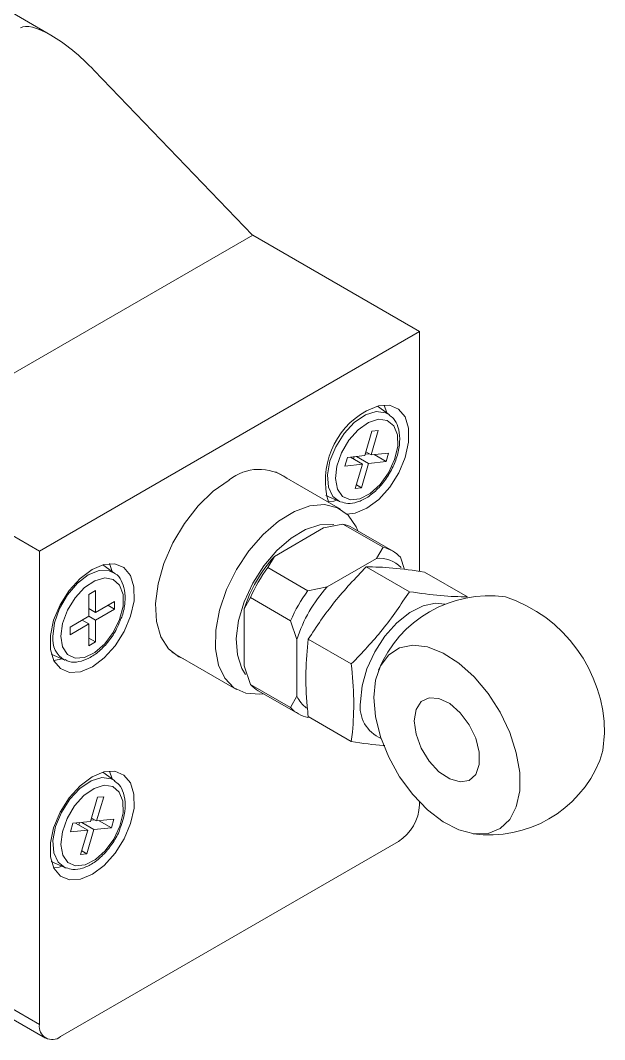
# Paper-space layout '시트2-ENG' of a CAD drawing. Header units: millimetres. Extents: x 5 to 415, y 5 to 292.
# Drawn here: x 339.24 to 349.02, y 227.54 to 244.59 of the extents above; entities that cross this region are included whole.
import ezdxf

# ---------------------------------------------------------------- set-up
doc = ezdxf.new("R2010")
doc.units = ezdxf.units.MM

psp = doc.layouts.new('시트2-ENG')

# ---------------------------------------------------------------- linework, layer by layer
at = {"color": 7, "linetype": 'Continuous', "lineweight": 18}
for p, q in [((339.752, 244.342), (312.764, 259.922)), ((340.48, 243.752), (343.131, 240.997)), ((343.132, 240.998), (336.768, 237.324)), ((345.925, 239.385), (343.132, 240.998)), ((345.925, 239.385), (339.561, 235.711)), ((345.925, 235.37), (345.925, 239.385)), ((345.421, 237.99), (345.221, 238.135)), ((345.378, 238.021), (345.332, 238.154)), ((345.129, 237.714), (345.01, 237.308)), ((345.114, 237.319), (345.232, 237.725)), ((345.232, 237.725), (345.129, 237.714)), ((345.028, 237.369), (345.114, 237.319)), ((345.406, 237.351), (345.114, 237.319)), ((345.364, 237.208), (345.406, 237.351)), ((339.561, 235.711), (336.768, 237.324)), ((344.718, 237.276), (344.676, 237.132)), ((345.01, 237.308), (344.718, 237.276)), ((344.767, 237.281), (344.969, 237.165)), ((344.817, 237.252), (344.828, 237.288)), ((344.87, 237.292), (345.072, 237.176)), ((345.018, 237.333), (345.078, 237.339)), ((345.072, 237.176), (345.364, 237.208)), ((345.163, 237.325), (345.364, 237.208)), ((344.603, 236.409), (343.519, 237.034)), ((344.676, 237.132), (344.969, 237.165)), ((344.969, 237.165), (344.85, 236.758)), ((344.953, 236.77), (345.072, 237.176)), ((344.85, 236.758), (344.953, 236.77)), ((344.868, 236.819), (344.953, 236.77)), ((344.357, 236.639), (344.584, 236.539)), ((344.643, 236.162), (344.32, 236.098)), ((344.643, 236.162), (345.314, 235.774)), ((344.32, 236.098), (343.495, 235.622)), ((345.473, 235.714), (344.801, 236.101)), ((339.561, 235.711), (339.561, 227.791)), ((345.204, 235.588), (345.314, 235.774)), ((340.825, 235.336), (340.625, 235.482)), ((340.782, 235.368), (340.736, 235.501)), ((343.495, 235.622), (343.385, 235.436)), ((345.204, 235.588), (344.379, 235.112)), ((345.605, 235.606), (345.674, 235.402)), ((343.385, 235.436), (344.057, 235.048)), ((345.755, 235.031), (345.034, 235.447)), ((346.727, 234.944), (346.007, 235.36)), ((340.501, 235.049), (340.389, 234.985)), ((340.389, 234.985), (340.389, 234.621)), ((340.501, 234.685), (340.501, 235.049)), ((344.057, 235.048), (344.379, 235.112)), ((340.816, 234.867), (340.501, 234.685)), ((340.705, 234.803), (340.816, 234.739)), ((340.816, 234.739), (340.816, 234.867)), ((343.094, 234.933), (342.988, 234.744)), ((343.094, 234.933), (343.766, 234.545)), ((340.389, 234.749), (340.501, 234.685)), ((340.501, 234.556), (340.816, 234.739)), ((342.988, 234.744), (342.988, 233.791)), ((340.389, 234.621), (340.074, 234.439)), ((340.074, 234.31), (340.389, 234.492)), ((340.278, 234.556), (340.389, 234.492)), ((340.389, 234.621), (340.501, 234.556)), ((340.389, 234.492), (340.389, 234.128)), ((340.501, 234.192), (340.501, 234.556)), ((343.872, 234.234), (343.766, 234.545)), ((340.074, 234.439), (340.074, 234.31)), ((340.389, 234.256), (340.501, 234.192)), ((340.389, 234.128), (340.501, 234.192)), ((343.872, 234.234), (343.872, 233.281)), ((344.783, 233.822), (344.062, 234.237)), ((339.761, 233.986), (339.988, 233.885)), ((341.78, 234.02), (342.863, 233.395)), ((342.988, 233.791), (343.094, 233.481)), ((343.094, 233.481), (343.766, 233.093)), ((343.226, 233.373), (343.898, 232.986)), ((343.766, 233.093), (343.872, 233.281)), ((344.081, 232.93), (344.057, 232.925)), ((344.783, 232.525), (344.062, 232.941)), ((340.825, 231.866), (340.625, 232.012)), ((340.782, 231.898), (340.736, 232.03)), ((340.535, 231.591), (340.415, 231.185)), ((340.518, 231.195), (340.638, 231.601)), ((340.638, 231.601), (340.535, 231.591)), ((345.925, 231.465), (345.925, 231.509)), ((340.421, 231.207), (340.486, 231.213)), ((340.432, 231.244), (340.518, 231.195)), ((340.809, 231.224), (340.518, 231.195)), ((340.767, 231.081), (340.809, 231.224)), ((340.123, 231.156), (340.081, 231.012)), ((340.081, 231.012), (340.372, 231.041)), ((340.415, 231.185), (340.123, 231.156)), ((340.167, 231.16), (340.372, 231.041)), ((340.221, 231.129), (340.232, 231.166)), ((340.372, 231.041), (340.252, 230.635)), ((340.27, 231.17), (340.475, 231.052)), ((340.355, 230.645), (340.475, 231.052)), ((340.475, 231.052), (340.767, 231.081)), ((340.561, 231.199), (340.767, 231.081)), ((339.915, 227.587), (345.571, 230.852)), ((340.252, 230.635), (340.355, 230.645)), ((340.269, 230.695), (340.355, 230.645)), ((339.761, 230.515), (339.988, 230.415)), ((338.5, 228.403), (339.561, 227.791)), ((338.604, 228.174), (339.665, 227.562))]:
    psp.add_line(p, q, dxfattribs=at)
at = {"color": 8, "linetype": 'Continuous', "lineweight": 18, "flags": 128}
for points in [[(344.584, 236.539), (344.473, 236.626), (344.401, 236.781), (344.385, 236.985), (344.426, 237.218), (344.522, 237.457), (344.662, 237.679), (344.833, 237.861), (345.018, 237.987), (345.199, 238.043)], [(345.199, 238.043), (345.358, 238.024), (345.421, 237.99)], [(339.787, 234.283), (339.816, 234.512), (339.9, 234.751), (340.032, 234.979), (340.197, 235.172), (340.38, 235.311), (340.564, 235.383), (340.729, 235.382), (340.825, 235.337)], [(339.988, 230.415), (339.875, 230.505), (339.803, 230.662), (339.789, 230.867), (339.832, 231.101), (339.929, 231.339), (340.07, 231.56), (340.241, 231.741), (340.426, 231.865), (340.607, 231.92)], [(340.607, 231.92), (340.765, 231.899), (340.826, 231.866)]]:
    psp.add_lwpolyline(points, dxfattribs=at)
at = {"color": 7, "linetype": 'Continuous', "lineweight": 18, "flags": 128}
for points in [[(345.038, 238.057), (345.237, 238.14), (345.421, 238.15), (345.574, 238.087), (345.683, 237.955), (345.741, 237.765), (345.741, 237.533), (345.685, 237.278), (345.577, 237.019), (345.426, 236.779), (345.243, 236.576), (345.044, 236.427), (344.845, 236.344), (344.71, 236.329)], [(345.237, 237.915), (345.069, 237.861), (344.898, 237.74), (344.742, 237.565), (344.619, 237.355), (344.542, 237.133), (344.518, 236.923), (344.552, 236.747), (344.638, 236.624), (344.768, 236.569), (344.927, 236.587), (345.099, 236.675), (345.265, 236.825), (345.406, 237.02), (345.508, 237.24), (345.559, 237.459), (345.554, 237.655), (345.494, 237.806), (345.384, 237.896), (345.237, 237.915)], [(341.966, 233.912), (341.896, 233.943), (341.722, 234.077), (341.595, 234.276), (341.523, 234.532), (341.507, 234.831), (341.549, 235.161), (341.647, 235.505), (341.797, 235.848), (341.99, 236.173), (342.219, 236.465), (342.472, 236.711), (342.738, 236.899)], [(344.397, 236.534), (344.491, 236.548), (344.535, 236.56)], [(344.599, 236.532), (344.595, 236.534), (344.584, 236.539)], [(344.891, 236.049), (344.862, 236.118), (344.731, 236.309), (344.553, 236.435), (344.336, 236.488), (344.091, 236.468), (343.83, 236.374), (343.564, 236.212), (343.306, 235.988), (343.068, 235.713), (342.861, 235.401), (342.695, 235.065), (342.577, 234.722), (342.513, 234.387), (342.507, 234.076), (342.558, 233.803), (342.663, 233.582), (342.819, 233.423), (343.017, 233.333), (343.249, 233.316), (343.312, 233.324)], [(344.493, 236.15), (344.477, 236.153), (344.257, 236.149), (344.018, 236.073), (343.774, 235.928), (343.536, 235.722), (343.319, 235.466), (343.134, 235.175), (342.99, 234.863), (342.896, 234.548), (342.857, 234.247), (342.875, 233.975), (342.948, 233.748), (343.013, 233.643)], [(340.442, 235.403), (340.641, 235.486), (340.825, 235.497), (340.977, 235.433), (341.087, 235.301), (341.144, 235.112), (341.145, 234.88), (341.089, 234.624), (340.981, 234.366), (340.83, 234.126), (340.647, 233.923), (340.448, 233.774), (340.248, 233.691), (340.065, 233.681), (339.912, 233.744), (339.803, 233.876), (339.745, 234.065), (339.745, 234.297), (339.8, 234.553), (339.909, 234.811), (340.06, 235.052), (340.243, 235.254), (340.442, 235.403)], [(339.922, 234.287), (339.95, 234.107), (340.032, 233.979), (340.159, 233.918), (340.316, 233.929), (340.488, 234.012), (340.655, 234.157), (340.799, 234.349), (340.905, 234.567), (340.961, 234.787), (340.961, 234.986), (340.905, 235.142), (340.799, 235.237), (340.655, 235.263), (340.488, 235.215), (340.316, 235.1), (340.159, 234.929), (340.032, 234.721), (339.95, 234.499), (339.922, 234.287)], [(344.935, 233.187), (344.963, 233.457), (345.044, 233.742), (345.175, 234.024), (345.345, 234.286), (345.546, 234.511), (345.763, 234.684), (345.985, 234.796), (346.195, 234.838), (346.35, 234.82)], [(345.16, 233.262), (345.188, 232.941), (345.273, 232.603), (345.41, 232.262), (345.592, 231.934), (345.811, 231.636), (346.057, 231.381), (346.318, 231.181), (346.583, 231.045), (346.838, 230.979), (347.072, 230.987), (347.274, 231.069), (347.434, 231.22), (347.545, 231.433), (347.602, 231.699), (347.602, 232.005), (347.545, 232.336), (347.434, 232.678), (347.274, 233.014), (347.072, 233.329), (346.838, 233.607), (346.583, 233.836), (346.318, 234.005), (346.057, 234.107), (345.811, 234.135), (345.592, 234.09), (345.41, 233.973), (345.273, 233.79), (345.188, 233.549), (345.16, 233.262)], [(339.8, 233.88), (339.895, 233.895), (339.938, 233.907)], [(345.837, 232.871), (345.866, 233.059), (345.952, 233.193), (346.085, 233.257), (346.25, 233.246), (346.43, 233.159), (346.605, 233.007), (346.756, 232.806), (346.867, 232.578), (346.925, 232.347), (346.925, 232.138), (346.867, 231.975), (346.756, 231.875), (346.605, 231.848), (346.43, 231.898), (346.25, 232.019), (346.085, 232.198), (345.952, 232.416), (345.866, 232.648), (345.837, 232.871)], [(349.024, 232.664), (348.995, 232.377), (348.943, 232.206)], [(340.442, 231.933), (340.641, 232.016), (340.825, 232.026), (340.977, 231.963), (341.087, 231.831), (341.144, 231.642), (341.145, 231.41), (341.089, 231.154), (340.981, 230.896), (340.83, 230.655), (340.647, 230.452), (340.448, 230.303), (340.248, 230.22), (340.065, 230.21), (339.912, 230.274), (339.803, 230.405), (339.745, 230.595), (339.745, 230.827), (339.8, 231.082), (339.909, 231.341), (340.06, 231.581), (340.243, 231.784), (340.442, 231.933)], [(340.645, 231.792), (340.477, 231.739), (340.306, 231.62), (340.149, 231.446), (340.025, 231.237), (339.947, 231.014), (339.922, 230.803), (339.954, 230.626), (340.039, 230.503), (340.168, 230.446), (340.327, 230.462), (340.499, 230.549), (340.665, 230.698), (340.807, 230.892), (340.91, 231.111), (340.962, 231.331), (340.959, 231.527), (340.899, 231.679), (340.791, 231.771), (340.645, 231.792)], [(339.8, 230.41), (339.895, 230.425), (339.938, 230.437)], [(340.002, 230.409), (339.995, 230.412), (339.988, 230.415)]]:
    psp.add_lwpolyline(points, dxfattribs=at)
at = {"color": 7, "linetype": 'Continuous', "lineweight": 18}
for centre, radius, start, end in [((345.671, 236.896), 1.322, 118.6166, 196.5693), ((343.24, 236.28), 0.798, 54.1954, 128.9989), ((344.532, 235.632), 0.541, 60.1234, 78.1783), ((345.205, 235.25), 0.535, 41.741, 78.2483), ((345.278, 234.007), 2.405, 137.844, 162.156), ((345.249, 235.081), 0.509, 43.9891, 95.0197), ((345.573, 233.837), 2.71, 143.8455, 156.1545), ((346.244, 233.45), 2.71, 143.8455, 156.1545), ((346.162, 233.497), 2.405, 137.8436, 162.1564), ((347.092, 232.963), 2, 82.2349, 157.7598), ((346.604, 232.646), 2.42, 0.4168, 71.7395), ((343.496, 233.84), 0.539, 221.7738, 239.9195), ((344.359, 233.515), 0.54, 205.6691, 233.0258), ((344.166, 233.449), 0.535, 221.741, 258.2483), ((345.503, 233.106), 0.573, 171.8434, 247.3184), ((347.092, 232.963), 2, 262.2349, 337.7598), ((345.157, 231.5), 0.768, 302.6055, 357.3945), ((339.777, 227.756), 0.218, 170.786, 309.2033)]:
    psp.add_arc(centre, radius, start, end, dxfattribs=at)
at = {"color": 8, "linetype": 'Continuous', "lineweight": 18}
psp.add_arc((340.182, 234.233), 0.398, 172.7001, 240.6622, dxfattribs=at)
at = {"color": 7, "linetype": 'Continuous', "lineweight": 18}
psp.add_ellipse((340.127, 243.548), major_axis=(0.911, -0.898), ratio=0.308851, start_param=1.485886, end_param=3.056683, dxfattribs=at)
for points, knots in [([(344.605, 236.537), (344.643, 236.524), (344.731, 236.495), (344.889, 236.525), (345.061, 236.607), (345.231, 236.748), (345.382, 236.934), (345.501, 237.149), (345.576, 237.374), (345.603, 237.595), (345.573, 237.783), (345.509, 237.92), (345.441, 237.967), (345.416, 237.984)], [0, 0, 0, 0, 0.070041, 0.160386, 0.255716, 0.355025, 0.454722, 0.554259, 0.654126, 0.75484, 0.857048, 0.946779, 1, 1, 1, 1]), ([(340.911, 234.543), (340.924, 234.572), (340.969, 234.674), (341, 234.853), (340.997, 235.057), (340.937, 235.216), (340.875, 235.313), (340.826, 235.334), (340.823, 235.335)], [0, 0, 0, 0, 0.090933, 0.3267, 0.565465, 0.782152, 0.987437, 1, 1, 1, 1]), ([(344.062, 234.237), (344.203, 234.449), (344.486, 234.875), (344.85, 235.255), (345.034, 235.447)], [0, 0, 0, 0, 0.495216, 1, 1, 1, 1]), ([(345.034, 235.447), (345.175, 235.444), (345.458, 235.439), (345.823, 235.386), (346.007, 235.36)], [0, 0, 0, 0, 0.495216, 1, 1, 1, 1]), ([(344.783, 233.822), (344.963, 234.01), (345.328, 234.389), (345.612, 234.816), (345.755, 235.031)], [0, 0, 0, 0, 0.495216, 1, 1, 1, 1]), ([(345.755, 235.031), (345.935, 235.005), (346.3, 234.953), (346.584, 234.947), (346.727, 234.944)], [0, 0, 0, 0, 0.495216, 1, 1, 1, 1]), ([(339.99, 233.894), (340.014, 233.882), (340.083, 233.845), (340.224, 233.854), (340.394, 233.912), (340.567, 234.031), (340.726, 234.201), (340.847, 234.378), (340.893, 234.498), (340.911, 234.543)], [0, 0, 0, 0, 0.078457, 0.231568, 0.389817, 0.556906, 0.726724, 0.896187, 1, 1, 1, 1]), ([(344.062, 232.941), (344.056, 232.999), (344.03, 233.255), (344.009, 233.702), (344.044, 234.058), (344.062, 234.237)], [0, 0, 0, 0, 0.126972, 0.560077, 1, 1, 1, 1]), ([(344.783, 232.525), (344.789, 232.576), (344.815, 232.802), (344.836, 233.225), (344.8, 233.622), (344.783, 233.822)], [0, 0, 0, 0, 0.126972, 0.560077, 1, 1, 1, 1]), ([(345.344, 232.457), (345.334, 232.457), (345.175, 232.464), (344.972, 232.495), (344.783, 232.525)], [0, 0, 0, 0, 0.0633656, 1, 1, 1, 1]), ([(340.922, 231.102), (340.94, 231.149), (340.986, 231.271), (341.005, 231.466), (340.979, 231.655), (340.915, 231.793), (340.847, 231.841), (340.821, 231.86)], [0, 0, 0, 0, 0.154117, 0.39887, 0.647226, 0.865768, 1, 1, 1, 1]), ([(340.008, 230.414), (340.045, 230.401), (340.132, 230.371), (340.288, 230.4), (340.46, 230.48), (340.63, 230.62), (340.78, 230.805), (340.881, 230.973), (340.914, 231.074), (340.922, 231.102)], [0, 0, 0, 0, 0.115504, 0.268938, 0.430697, 0.599392, 0.768856, 0.938035, 1, 1, 1, 1])]:
    psp.add_open_spline(points, degree=3, knots=knots, dxfattribs=at)

doc.saveas('drawing.dxf')
